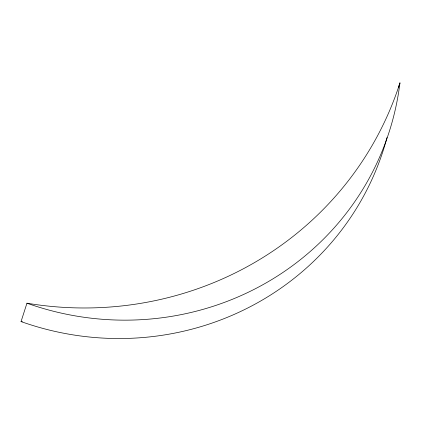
<?xml version="1.0" encoding="UTF-8"?>
<svg xmlns="http://www.w3.org/2000/svg" width="421" height="421" viewBox="0 0 421 421"><rect width="100%" height="100%" fill="white"/><g stroke="black" fill="none" stroke-linecap="round" stroke-linejoin="round"><path stroke-width="0.63" d="M22.345 321.791A338.158 327.238 17.8 0 1 21.05 321.576L26.949 303.199A283.265 274.118 17.8 0 0 399.95 82.89L398.377 87.789M387.041 137.446A283.265 274.118 17.8 0 1 21.05 321.576M399.95 82.89A338.158 327.238 17.8 0 1 26.949 303.199"/></g></svg>
